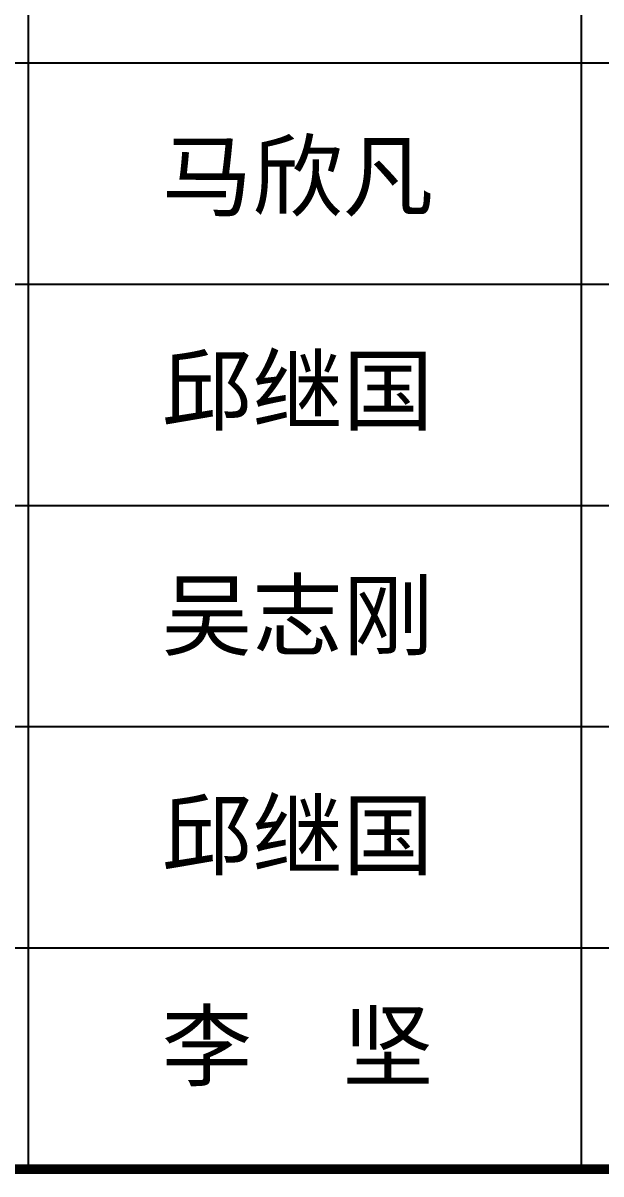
# Model space of a CAD drawing. Extents: x -809667 to 586099, y 3084146 to 3634412.
# Drawn here: x 381479.84 to 381490.26, y 3086047.9 to 3086068.65 of the extents above; entities that cross this region are included whole.
import ezdxf

# ---------------------------------------------------------------- set-up
doc = ezdxf.new("R2010")
doc.units = 0
doc.header["$LTSCALE"] = 0.5
doc.layers.get('0').update_dxf_attribs({"linetype": 'CONTINUOUS'})
doc.layers.add('PUB_TITLE', color=4, linetype='CONTINUOUS')
doc.styles.add('-宋体', font='', dxfattribs={"width": 0.6})
doc.styles.get('-宋体').set_extended_font_data('NSimSun')

# ---------------------------------------------------------------- blocks, each defined once
blk = doc.blocks.new('TQ11')
at = {"layer": 'PUB_TITLE'}
for p, q in [((1255168.7, -1148847.7), (1255168.7, -1156852.3)), ((1252309.9, -1151134.7), (1260886.2, -1151134.7)), ((1252309.9, -1152278.3), (1260886.2, -1152278.3)), ((1252309.9, -1153421.8), (1260886.2, -1153421.8)), ((1252309.9, -1154565.3), (1260886.2, -1154565.3)), ((1252309.9, -1155708.8), (1260886.2, -1155708.8)), ((1252309.9, -1155708.8), (1260886.2, -1155708.8)), ((1252309.9, -1156852.3), (1260886.2, -1156852.3))]:
    blk.add_line(p, q, dxfattribs=at)
blk.add_lwpolyline([(1258027.5, -1156852.3), (1258027.5, -1148847.7)], dxfattribs=at)
at = {"layer": 'PUB_TITLE', "const_width": 50}
blk.add_lwpolyline([(1252309.9, -1156852.3), (1260886.2, -1156852.3)], dxfattribs=at)
at = {"layer": 'PUB_TITLE', "color": 7, "style": '-宋体', "width": 1.000002}
for s, p in [('马欣凡', (1255859.2, -1151890.8)), ('邱继国', (1255859.2, -1152998.7)), ('吴志刚', (1255859.2, -1154161.5)), ('邱继国', (1255859.2, -1155296.9)), ('李  坚', (1255859.2, -1156387.5))]:
    blk.add_text(s, height=343.05, dxfattribs=at).set_placement(p)

msp = doc.modelspace()

# ---------------------------------------------------------------- block references
at = {"xscale": 0.003488000000000001, "yscale": 0.003488000000000001, "zscale": 0.003488000000000001}
msp.add_blockref('TQ11', (377101.906, 3090083.087), dxfattribs=at)

doc.saveas('drawing.dxf')
